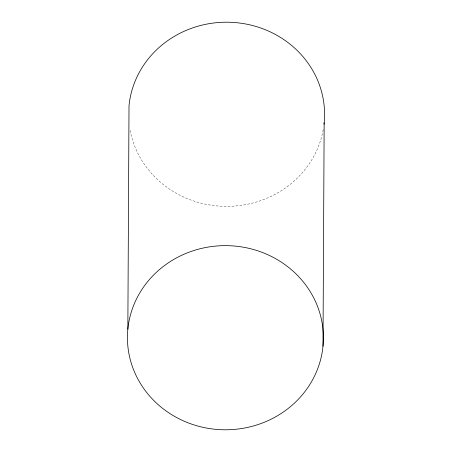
<?xml version="1.0" encoding="UTF-8"?>
<svg xmlns="http://www.w3.org/2000/svg" width="452" height="452" viewBox="0 0 452 452"><rect width="100%" height="100%" fill="white"/><g stroke="black" fill="none" stroke-linecap="round" stroke-linejoin="round"><path stroke-width="0.34" stroke-dasharray="2.26 1.69" d="M323.22 129.628A97.994 92.084 0.3 0 1 226.729 206.366A97.994 92.084 0.3 0 1 130.001 129.769"/><path stroke-width="0.68" d="M127.843 329.18L129.012 105.751A97.994 92.084 0.3 0 1 236.328 22.668A97.994 92.084 0.3 0 1 324.016 124.181M322.988 346.249A97.994 92.084 0.3 0 0 184.439 254.047A97.994 92.084 0.3 0 0 168.816 412.845A97.994 92.084 0.3 0 0 322.988 346.249L324.157 122.82"/></g></svg>
